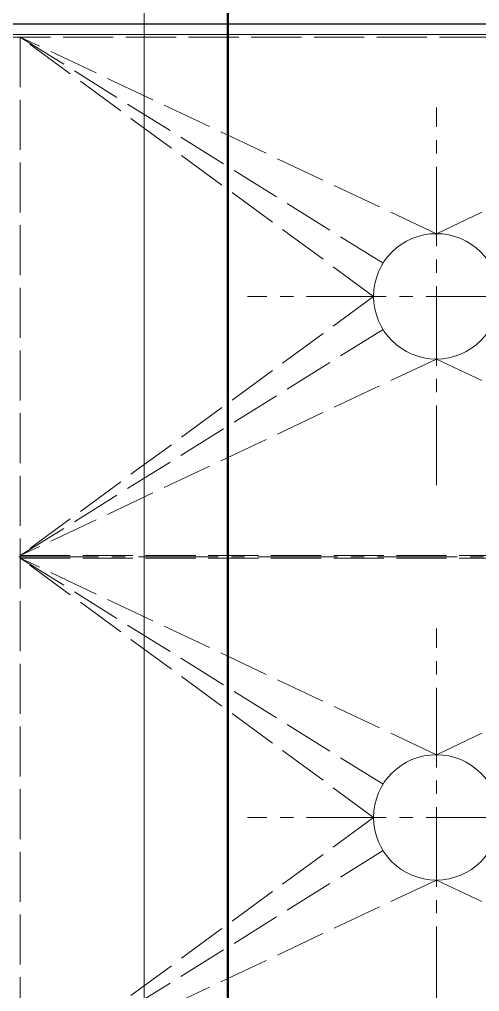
# Model space of a CAD drawing. Header units: millimetres. Extents: x 163705 to 1616509, y 81827 to 302547.
# Drawn here: x 204229 to 205330, y 151144 to 153471 of the extents above; entities that cross this region are included whole.
import ezdxf

# ---------------------------------------------------------------- set-up
doc = ezdxf.new("R2010")
doc.units = ezdxf.units.MM
doc.header["$LTSCALE"] = 10
doc.linetypes.add('ACAD_ISO02W100', pattern=[15, 12, -3])
doc.linetypes.add('CENTER2', pattern=[28.575, 19.05, -3.175, 3.175, -3.175])
for name, color, linetype, lineweight in [('1-中心线', 1, 'CENTER2', 0), ('1-建筑轮廓', 7, 'Continuous', 20), ('1-虚线', 8, 'ACAD_ISO02W100', 0), ('1-设备轮廓', 2, 'Continuous', 18)]:
    doc.layers.add(name, color=color, linetype=linetype, lineweight=lineweight)

# ---------------------------------------------------------------- blocks, each defined once
blk = doc.blocks.new('G$C5C029050')
blk.add_line((22818.6, 77039.4), (22818.6, 9039.4))
blk = doc.blocks.new('A$Cf51e8010')
at = {"layer": '1-设备轮廓', "lineweight": 50, "ltscale": 5}
blk.add_line((5303, 17100), (5303, 199.3), dxfattribs=at)
blk = doc.blocks.new('G$CFDCBCB0A')
blk.add_lwpolyline([(250, 0), (250, 5000), (4250, 5000), (4250, 0)], close=True)
for centre in [(3248.5, 4373.5), (3248.5, 3126.5)]:
    blk.add_circle(centre, 150)
at = {"layer": '1-中心线'}
for p, q in [((3248.5, 3921.7), (3248.5, 4825.3)), ((3700.3, 4373.5), (2796.7, 4373.5)), ((250, 3750), (4250, 3750)), ((3248.5, 2674.7), (3248.5, 3578.3)), ((3700.3, 3126.5), (2796.7, 3126.5))]:
    blk.add_line(p, q, dxfattribs=at)
at = {"layer": '1-虚线'}
for p, q in [((2253, 4994), (2253, 6)), ((3248.5, 4523.5), (2253, 4994)), ((3098.5, 4373.5), (2253, 4994)), ((3121.2, 4452.8), (2253, 4994)), ((3248.5, 4523.5), (4244, 4994)), ((3098.5, 4373.5), (2253, 3753)), ((3121.2, 4294.2), (2253, 3753)), ((3248.5, 4223.5), (2253, 3753)), ((3248.5, 4223.5), (4244, 3753)), ((2253, 3753), (4244, 3753)), ((2253, 3747), (4244, 3747)), ((3248.5, 3276.5), (2253, 3747)), ((3098.5, 3126.5), (2253, 3747)), ((3121.2, 3205.8), (2253, 3747)), ((3248.5, 3276.5), (4244, 3747)), ((3098.5, 3126.5), (2253, 2506)), ((3121.2, 3047.2), (2253, 2506)), ((3248.5, 2976.5), (2253, 2506)), ((3248.5, 2976.5), (4244, 2506))]:
    blk.add_line(p, q, dxfattribs=at)
blk.add_lwpolyline([(256, 6), (256, 4994), (4244, 4994), (4244, 6)], close=True, dxfattribs=at)
blk = doc.blocks.new('A$C5a2f2e4f')
at = {"layer": '1-设备轮廓'}
blk.add_blockref('G$CFDCBCB0A', (2553, 7375.1), dxfattribs=at)
blk = doc.blocks.new('A$C9ac03513')
blk.add_lwpolyline([(2008.2, 178), (2008.2, 10878), (2008.2, 10878), (2008.2, 16278), (9108.2, 16278), (9108.2, 10678), (4808.2, 10678), (4808.2, 178), (2008.2, 178)])

msp = doc.modelspace()

# ---------------------------------------------------------------- block references
for name, p in [('A$C5a2f2e4f', (199424.833, 141059.499)), ('A$C9ac03513', (197419.609, 142781.632)), ('A$Cf51e8010', (199424.833, 141759.632))]:
    msp.add_blockref(name, p)
at = {"layer": '1-建筑轮廓'}
msp.add_blockref('G$C5C029050', (181709.24, 95820.209), dxfattribs=at)

doc.saveas('drawing.dxf')
